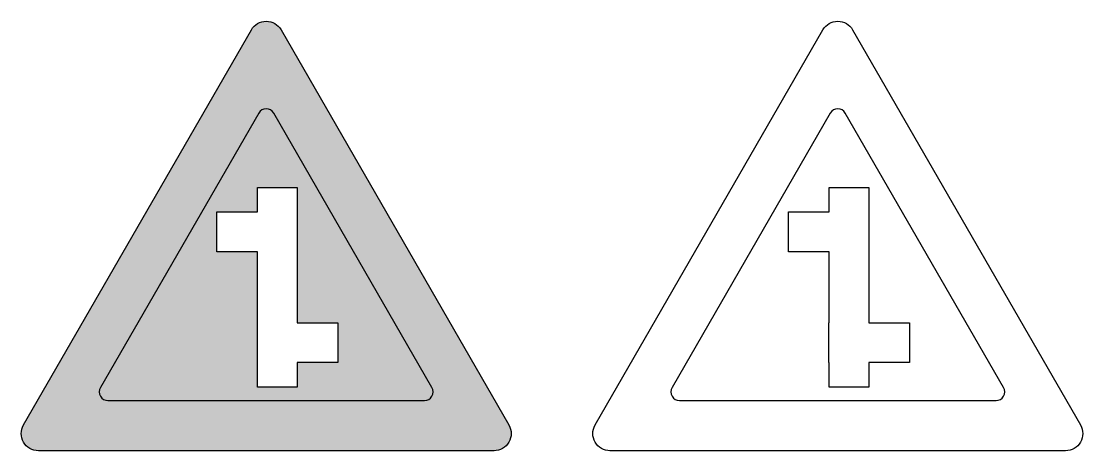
# Model space of a CAD drawing. Extents: x 937 to 2237, y 112 to 637.
import ezdxf

# ---------------------------------------------------------------- set-up
doc = ezdxf.new("R2010")
doc.units = 0
doc.header["$MEASUREMENT"] = 0

msp = doc.modelspace()

# ---------------------------------------------------------------- hatches: boundary and pattern name
h = msp.add_hatch(color=1)
edge = h.paths.add_edge_path()
edge.add_line((1254.77, 626.547), (1533.76, 143.313))
edge.add_arc((1515.547455585218, 132.8173471539817), 21.02035924347019, -89.93855004801418, 29.954288956612913, ccw=False)
edge.add_line((1515.57, 111.797), (957.5699999999999, 111.799))
edge.add_arc((957.592007785669, 132.8190374292841), 21.02004895025541, 150.044249223142, 269.9400118682585, ccw=False)
edge.add_line((939.3800000000001, 143.315), (1218.37, 626.547))
edge.add_arc((1236.57, 616.0177592663184), 21.02629093368161, 30.050656878707116, 149.9493431212929, ccw=False)
edge = h.paths.add_edge_path(flags=16)
edge.add_arc((1430.335659589403, 183.7912424092822), 10.60225210757402, 270.0774972379359, 389.9727439496216)
edge.add_line((1439.52, 189.088), (1245.75, 524.719))
edge.add_arc((1236.57, 519.4071961794327), 10.6060199805672, 30.05487035694211, 149.9451296430585)
edge.add_line((1227.39, 524.719), (1033.61, 189.087))
edge.add_arc((1042.799547428788, 183.7932547893751), 10.60525908693225, 150.0554082435477, 269.9484192282188)
edge.add_line((1042.79, 173.188), (1430.35, 173.189))
h = msp.add_hatch(color=7)
h.paths.add_polyline_path([(1245.75, 524.719, 0.576712), (1227.39, 524.719), (1033.61, 189.087, 0.5767280000000001), (1042.79, 173.188), (1430.35, 173.189, 0.5767409999999997), (1439.52, 189.088)])
h.paths.add_polyline_path([(1225.89, 433.7830000000001), (1274.46, 433.783), (1274.46, 268.4150000000001), (1324.36, 268.4150000000001), (1324.36, 219.7089999999999), (1274.46, 219.709), (1274.46, 189.709), (1225.89, 189.709), (1225.89, 219.709), (1225.75, 219.709), (1225.75, 268.415), (1225.89, 268.415), (1225.89, 355.2499999999999), (1176.11, 355.25), (1176.11, 403.827), (1225.89, 403.8270000000001)], flags=16)

# ---------------------------------------------------------------- linework, layer by layer
at = {"color": 1}
msp.add_lwpolyline([(1254.77, 626.547), (1533.76, 143.313, -0.576727), (1515.57, 111.797), (957.5699999999999, 111.799, -0.5767439999999999), (939.3800000000001, 143.315), (1218.37, 626.547, -0.576761)], format="xyb", close=True, dxfattribs=at)
for points in [[(1954.77, 626.547), (2233.76, 143.313, -0.576727), (2215.57, 111.797), (1657.57, 111.799, -0.5767439999999999), (1639.38, 143.315), (1918.37, 626.547, -0.576761)], [(1430.35, 173.189, 0.576741), (1439.52, 189.088), (1245.75, 524.719, 0.576712), (1227.39, 524.719), (1033.61, 189.087, 0.576728), (1042.79, 173.188)], [(2130.35, 173.189, 0.576741), (2139.52, 189.088), (1945.75, 524.719, 0.576712), (1927.39, 524.719), (1733.61, 189.087, 0.576728), (1742.79, 173.188)]]:
    msp.add_lwpolyline(points, format="xyb", close=True)
for points in [[(1274.46, 219.709), (1274.46, 189.709), (1225.89, 189.709), (1225.89, 219.709), (1225.75, 219.709), (1225.75, 268.415), (1225.89, 268.415), (1225.89, 355.25), (1176.11, 355.25), (1176.11, 403.827), (1225.89, 403.827), (1225.89, 433.783), (1274.46, 433.783), (1274.46, 268.415), (1324.36, 268.415), (1324.36, 219.709)], [(1974.46, 219.709), (1974.46, 189.709), (1925.89, 189.709), (1925.89, 219.709), (1925.75, 219.709), (1925.75, 268.415), (1925.89, 268.415), (1925.89, 355.25), (1876.11, 355.25), (1876.11, 403.827), (1925.89, 403.827), (1925.89, 433.783), (1974.46, 433.783), (1974.46, 268.415), (2024.36, 268.415), (2024.36, 219.709)]]:
    msp.add_lwpolyline(points, close=True)

doc.saveas('drawing.dxf')
